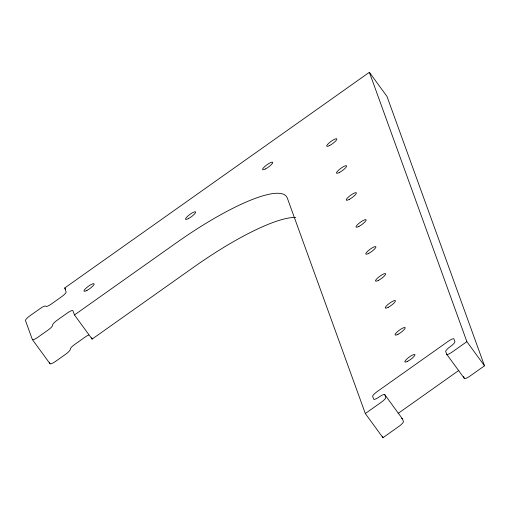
<?xml version="1.0" encoding="UTF-8"?>
<svg xmlns="http://www.w3.org/2000/svg" width="510" height="510" viewBox="0 0 510 510"><rect width="100%" height="100%" fill="white"/><g stroke="black" fill="none" stroke-linecap="round" stroke-linejoin="round"><path stroke-width="0.76" d="M88.746 335A6.235 1.377 -36.1 0 0 85.017 337.148L74.862 344.333A6.235 1.377 -36.1 0 0 70.272 349.28A6.235 1.377 -36.1 0 1 65.682 354.22L55.526 361.411A6.235 1.377 -36.1 0 1 49.961 363.656L32.334 339.494L25.5 320.618A6.235 1.377 -36.1 0 1 30.09 315.677L40.245 308.486A6.235 1.377 -36.1 0 1 45.811 306.242A6.235 1.377 -36.1 0 0 51.376 303.992L61.531 296.801A6.235 1.377 -36.1 0 0 66.121 291.86L64.719 287.978L369.374 72.299L387.001 96.46L484.5 365.81L469.888 376.15A6.235 1.377 -36.1 0 1 464.323 378.401L446.696 354.24L445.714 351.543A6.235 1.377 -36.1 0 1 450.304 346.596A6.235 1.377 -36.1 0 0 454.894 341.655L453.919 338.959A6.235 1.377 -36.1 0 0 448.354 341.203L377.266 391.527A6.235 1.377 -36.1 0 0 372.676 396.474L373.658 399.171A6.235 1.377 -36.1 0 0 379.223 396.927A6.235 1.377 -36.1 0 1 384.789 394.676L402.415 418.837L403.391 421.534A6.235 1.377 -36.1 0 1 398.801 426.481L382.946 437.701L365.319 413.54L287.34 198.129A124.669 27.597 -36.1 0 0 176.026 243.053L74.479 314.95L92.106 339.112L193.66 267.214A124.669 27.597 -36.1 0 1 295.755 217.407M365.319 413.54L381.174 402.32A6.235 1.377 -36.1 0 0 385.764 397.373L384.789 394.676M369.374 72.299L466.873 341.649L452.262 351.989A6.235 1.377 -36.1 0 1 446.696 354.24M398.125 413.406L458.872 370.4M466.873 341.649L484.5 365.81M64.719 287.978L65.643 289.253M463.59 376.374L464.323 378.401M382.404 436.203L382.946 437.701M91.596 337.703L92.106 339.112M74.479 314.95L72.955 310.737A6.235 1.377 -36.1 0 0 67.39 312.987L57.235 320.172A6.235 1.377 -36.1 0 0 52.645 325.119A6.235 1.377 -36.1 0 1 48.055 330.059L37.899 337.25A6.235 1.377 -36.1 0 1 32.334 339.494M49.432 362.202L49.961 363.656M401.491 418.646A6.235 1.377 -36.1 0 1 402.415 418.837M265.557 168.906A6.235 1.377 -36.1 0 0 272.748 162.346A6.235 1.377 -36.1 0 0 264.709 166.566A6.235 1.377 -36.1 0 0 265.557 168.906M388.244 307.307A6.235 1.377 -36.1 0 0 395.435 300.747A6.235 1.377 -36.1 0 0 387.396 304.974A6.235 1.377 -36.1 0 0 388.244 307.307M349.197 199.435A6.235 1.377 -36.1 0 0 356.388 192.876A6.235 1.377 -36.1 0 0 348.349 197.102A6.235 1.377 -36.1 0 0 349.197 199.435M86.923 290.458A6.235 1.377 -36.1 0 0 94.12 283.898A6.235 1.377 -36.1 0 0 86.082 288.118A6.235 1.377 -36.1 0 0 86.923 290.458M339.43 172.469A6.235 1.377 -36.1 0 0 346.628 165.909A6.235 1.377 -36.1 0 0 338.589 170.136A6.235 1.377 -36.1 0 0 339.43 172.469M378.484 280.341A6.235 1.377 -36.1 0 0 385.675 273.781A6.235 1.377 -36.1 0 0 377.636 278.001A6.235 1.377 -36.1 0 0 378.484 280.341M398.004 334.273A6.235 1.377 -36.1 0 0 405.201 327.713A6.235 1.377 -36.1 0 0 397.162 331.94A6.235 1.377 -36.1 0 0 398.004 334.273M358.957 226.402A6.235 1.377 -36.1 0 0 366.148 219.842A6.235 1.377 -36.1 0 0 358.109 224.069A6.235 1.377 -36.1 0 0 358.957 226.402M188.477 218.56A6.235 1.377 -36.1 0 0 195.668 212.001A6.235 1.377 -36.1 0 0 187.629 216.227A6.235 1.377 -36.1 0 0 188.477 218.56M329.67 145.503A6.235 1.377 -36.1 0 0 336.861 138.943A6.235 1.377 -36.1 0 0 328.822 143.163A6.235 1.377 -36.1 0 0 329.67 145.503M368.717 253.374A6.235 1.377 -36.1 0 0 375.915 246.815A6.235 1.377 -36.1 0 0 367.876 251.035A6.235 1.377 -36.1 0 0 368.717 253.374M407.764 361.239A6.235 1.377 -36.1 0 0 414.961 354.679A6.235 1.377 -36.1 0 0 406.923 358.906A6.235 1.377 -36.1 0 0 407.764 361.239"/></g></svg>
